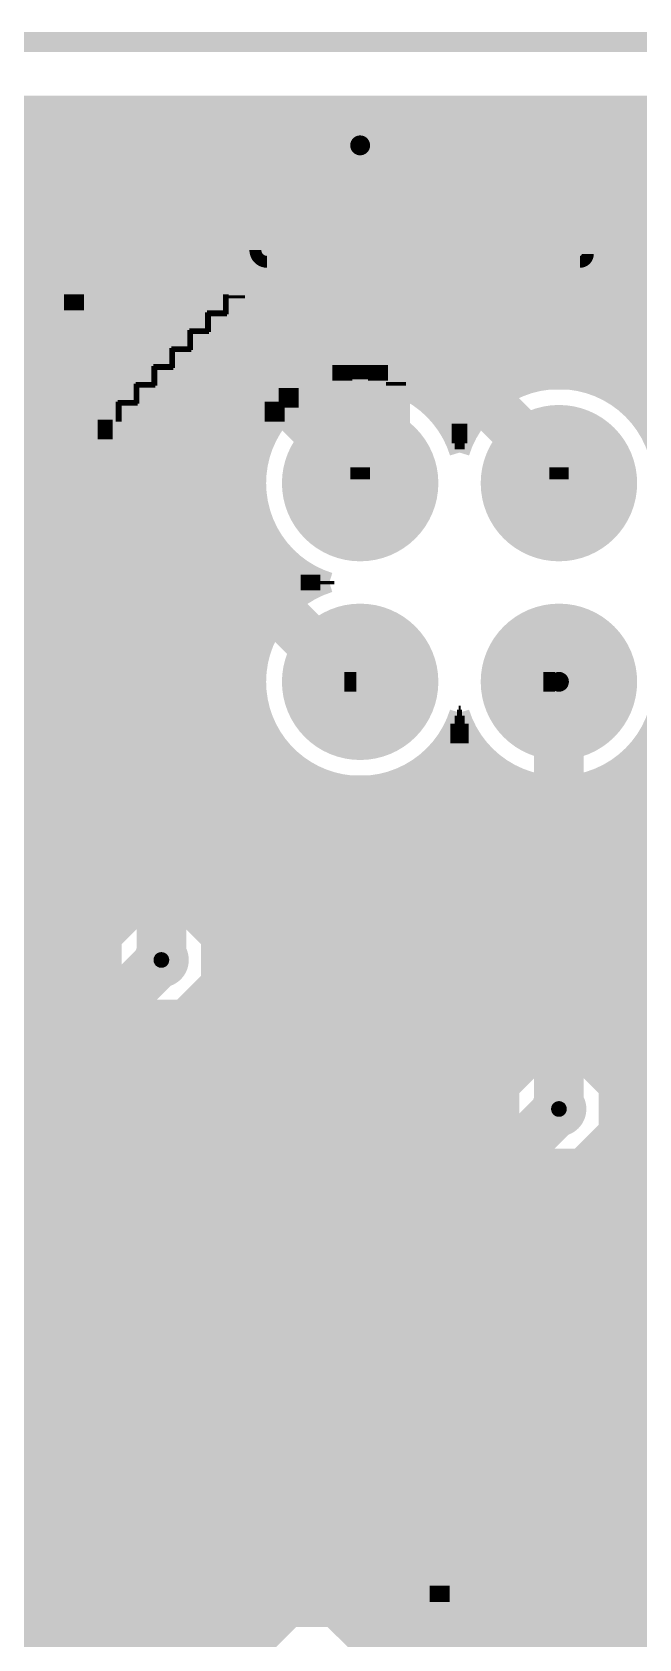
# Model space of a CAD drawing. Extents: x -5 to 208, y -5 to 206.
# Drawn here: x 96.77 to 104.53, y 185.88 to 206.43 of the extents above; entities that cross this region are included whole.
import ezdxf

# ---------------------------------------------------------------- set-up
doc = ezdxf.new("R2010")
doc.units = 0
doc.header["$MEASUREMENT"] = 0
doc.layers.get('0').update_dxf_attribs({"linetype": 'CONTINUOUS'})
for name, color, linetype in [('22-301-0_BOT', 7, 'CONTINUOUS'), ('22-301-0_DRD', 7, 'CONTINUOUS'), ('22-301-0_IN1', 1, 'CONTINUOUS'), ('22-301-0_IN2', 4, 'CONTINUOUS'), ('22-301-0_SMB', 3, 'CONTINUOUS'), ('22-301-0_SMT', 5, 'CONTINUOUS'), ('22-301-0_SST', 10, 'CONTINUOUS'), ('22-301-0_TOP', 14, 'CONTINUOUS'), ('THRUHOLE_TAP', 11, 'CONTINUOUS')]:
    doc.layers.add(name, color=color, linetype=linetype)

# ---------------------------------------------------------------- blocks, each defined once
blk = doc.blocks.new('ROUND_24')
at = {"const_width": 0.127}
blk.add_lwpolyline([(-0.0635, 0, 1), (0.0635, 0, 1)], format="xyb", close=True, dxfattribs=at)
blk = doc.blocks.new('ROUND_28')
at = {"const_width": 0.99949}
blk.add_lwpolyline([(-0.499744, 0, 1), (0.499744, 0, 1)], format="xyb", close=True, dxfattribs=at)
blk = doc.blocks.new('ROUND_66')
at = {"const_width": 0.35052}
blk.add_lwpolyline([(-0.17526, 0, 1), (0.17526, 0, 1)], format="xyb", close=True, dxfattribs=at)
blk = doc.blocks.new('ROUND_70')
at = {"const_width": 0.35052}
blk.add_lwpolyline([(-0.17526, 0, 1), (0.17526, 0, 1)], format="xyb", close=True, dxfattribs=at)
blk = doc.blocks.new('ROUND_69')
at = {"const_width": 0.35052}
blk.add_lwpolyline([(-0.17526, 0, 1), (0.17526, 0, 1)], format="xyb", close=True, dxfattribs=at)
blk = doc.blocks.new('ROUND_74')
at = {"const_width": 0.10033}
blk.add_lwpolyline([(-0.050164, 0, 1), (0.050164, 0, 1)], format="xyb", close=True, dxfattribs=at)
blk = doc.blocks.new('ROUND_80')
at = {"const_width": 0.54991}
blk.add_lwpolyline([(-0.274954, 0, 1), (0.274954, 0, 1)], format="xyb", close=True, dxfattribs=at)

msp = doc.modelspace()

# ---------------------------------------------------------------- linework, layer by layer
at = {"layer": '22-301-0_BOT'}
for points, const_width in [([(96.012, 200.66), (99.06, 203.708), (105.664, 203.708), (108.585, 200.787), (108.585, 200.66)], 0.635), ([(97.50806, 203.073), (67.818, 203.073)], 0.254), ([(97.50806, 203.073), (95.69958, 201.26452)], 0.254), ([(99.3267, 203.0603), (96.61652, 200.34758)], 0.254), ([(96.8502, 203.073), (96.8502, 202.4126)], 0.254), ([(97.0788, 203.073), (97.0788, 202.6412)], 0.254), ([(97.3074, 203.073), (97.3074, 202.8698)], 0.254), ([(99.40036, 203.0603), (97.97288, 201.63282)], 0.254), ([(99.3648, 203.0603), (99.3648, 203.0222)], 0.254), ([(97.38106, 202.946), (67.818, 202.946)], 0.254), ([(98.425, 194.564), (98.425, 201.168), (100.076, 202.819), (101.473, 202.819), (103.505, 200.787), (103.505, 200.66)], 0.635), ([(99.1362, 202.86726), (99.1362, 202.7936)], 0.254), ([(99.28606, 202.946), (99.2124, 202.946)], 0.254), ([(97.15246, 202.7174), (67.818, 202.7174)], 0.254), ([(98.9076, 202.63866), (98.9076, 202.565)], 0.254), ([(99.05746, 202.7174), (98.9838, 202.7174)], 0.254), ([(96.92386, 202.4888), (67.818, 202.4888)], 0.254), ([(98.679, 202.41006), (98.679, 202.3364)], 0.254), ([(98.82886, 202.4888), (98.7552, 202.4888)], 0.254), ([(96.69526, 202.2602), (67.818, 202.2602)], 0.254), ([(98.60026, 202.2602), (98.5266, 202.2602)], 0.254), ([(98.37166, 202.0316), (98.298, 202.0316)], 0.254), ([(98.4504, 202.18146), (98.4504, 202.1078)], 0.254), ([(100.3427, 202.1713), (99.0727, 200.89876)], 0.254), ([(101.34346, 202.0316), (100.203, 202.0316)], 0.254), ([(100.2792, 202.10526), (100.2792, 201.79792)], 0.254), ([(101.20376, 202.1713), (100.3427, 202.1713)], 0.254), ([(100.5078, 202.1713), (100.5078, 201.90714)], 0.254), ([(100.7364, 202.1713), (100.7364, 201.9681)], 0.254), ([(100.965, 202.1713), (100.965, 201.98842)], 0.254), ([(101.1936, 202.1713), (101.1936, 201.9681)], 0.254), ([(101.20376, 202.1713), (101.4984, 201.87666)], 0.254), ([(98.14306, 201.803), (98.0694, 201.803)], 0.254), ([(98.2218, 201.95286), (98.2218, 201.8792)], 0.254), ([(100.28682, 201.803), (99.9744, 201.803)], 0.254), ([(100.0506, 201.87666), (100.0506, 201.6252)], 0.254), ([(101.4222, 201.95286), (101.4222, 201.90714)], 0.254), ([(97.9932, 201.72426), (97.9932, 201.6506)], 0.254), ([(99.822, 201.64806), (99.822, 201.33818)], 0.254), ([(97.7646, 201.49566), (97.7646, 194.72402)], 0.254), ([(97.91954, 201.5744), (97.8408, 201.5744)], 0.254), ([(99.5934, 201.41946), (99.5934, 186.17692)], 0.254), ([(99.9998, 201.5744), (99.7458, 201.5744)], 0.254), ([(97.536, 201.26706), (97.536, 186.17692)], 0.254), ([(97.8027, 201.3458), (97.6122, 201.3458)], 0.254), ([(99.3648, 201.19086), (99.3648, 186.17692)], 0.254), ([(99.82708, 201.3458), (99.5172, 201.3458)], 0.254), ([(97.3074, 201.03846), (97.3074, 186.17692)], 0.254), ([(97.7773, 201.1172), (97.3836, 201.1172)], 0.254), ([(97.7773, 201.168), (97.7773, 194.76974)], 0.254), ([(99.71532, 201.1172), (99.2886, 201.1172)], 0.254), ([(97.0788, 200.80986), (97.0788, 186.17692)], 0.254), ([(97.7773, 200.8886), (97.155, 200.8886)], 0.254), ([(99.0727, 200.89876), (99.0727, 194.76974)], 0.254), ([(99.65436, 200.8886), (99.0727, 200.8886)], 0.254), ([(99.1362, 200.96226), (99.1362, 186.17692)], 0.254), ([(96.8502, 200.58126), (96.8502, 186.17692)], 0.254), ([(97.7773, 200.66), (96.9264, 200.66)], 0.254), ([(99.63658, 200.66), (99.0727, 200.66)], 0.254), ([(97.7773, 200.4314), (96.6978, 200.4314)], 0.254), ([(99.65436, 200.4314), (99.0727, 200.4314)], 0.254), ([(97.7773, 200.2028), (96.51492, 200.2028)], 0.254), ([(99.71532, 200.2028), (99.0727, 200.2028)], 0.254), ([(97.7773, 199.9742), (71.5137, 199.9742)], 0.254), ([(99.82708, 199.9742), (99.0727, 199.9742)], 0.254), ([(99.822, 199.98182), (99.822, 198.79818)], 0.254), ([(97.7773, 199.7456), (71.5137, 199.7456)], 0.254), ([(99.9998, 199.7456), (99.0727, 199.7456)], 0.254), ([(100.0506, 199.6948), (100.0506, 199.0852)], 0.254), ([(97.7773, 199.517), (71.5137, 199.517)], 0.254), ([(100.28682, 199.517), (99.0727, 199.517)], 0.254), ([(100.2792, 199.52208), (100.2792, 199.25792)], 0.254), ([(100.5078, 199.41032), (100.5078, 199.36714)], 0.254), ([(97.7773, 199.2884), (71.5137, 199.2884)], 0.254), ([(100.33, 199.2884), (99.0727, 199.2884)], 0.254), ([(97.7773, 199.0598), (71.5137, 199.0598)], 0.254), ([(100.0252, 199.0598), (99.0727, 199.0598)], 0.254), ([(97.7773, 198.8312), (71.5137, 198.8312)], 0.254), ([(99.84232, 198.8312), (99.0727, 198.8312)], 0.254), ([(97.7773, 198.6026), (71.5137, 198.6026)], 0.254), ([(99.72548, 198.6026), (99.0727, 198.6026)], 0.254), ([(97.7773, 198.374), (71.5137, 198.374)], 0.254), ([(99.65944, 198.374), (99.0727, 198.374)], 0.254), ([(103.505, 192.659), (103.505, 198.12)], 0.635), ([(97.7773, 198.1454), (71.5137, 198.1454)], 0.254), ([(99.63658, 198.1454), (99.0727, 198.1454)], 0.254), ([(97.7773, 197.9168), (71.5137, 197.9168)], 0.254), ([(99.65182, 197.9168), (99.0727, 197.9168)], 0.254), ([(97.7773, 197.6882), (71.5137, 197.6882)], 0.254), ([(99.7077, 197.6882), (99.0727, 197.6882)], 0.254), ([(102.2477, 197.6882), (102.2223, 197.6882)], 0.254), ([(102.3366, 197.485), (102.3366, 168.4782)], 0.254), ([(97.7773, 197.4596), (71.5137, 197.4596)], 0.254), ([(99.81184, 197.4596), (99.0727, 197.4596)], 0.254), ([(99.822, 197.44182), (99.822, 186.17692)], 0.254), ([(102.108, 197.44182), (102.108, 168.4782)], 0.254), ([(102.35184, 197.4596), (102.11816, 197.4596)], 0.254), ([(104.6226, 197.40118), (104.6226, 168.4782)], 0.254), ([(97.7773, 197.231), (71.5137, 197.231)], 0.254), ([(99.97694, 197.231), (99.0727, 197.231)], 0.254), ([(100.0506, 197.1548), (100.0506, 186.17692)], 0.254), ([(101.8794, 197.1548), (101.8794, 168.4782)], 0.254), ([(102.51694, 197.231), (101.95306, 197.231)], 0.254), ([(102.5652, 197.1802), (102.5652, 168.4782)], 0.254), ([(104.394, 197.13194), (104.394, 168.4782)], 0.254), ([(105.05694, 197.231), (104.49306, 197.231)], 0.254), ([(97.7773, 197.0024), (71.5137, 197.0024)], 0.254), ([(100.24618, 197.0024), (99.0727, 197.0024)], 0.254), ([(100.2792, 196.98208), (100.2792, 186.2074)], 0.254), ([(100.5078, 196.87032), (100.5078, 186.18962)], 0.254), ([(101.4222, 196.87032), (101.4222, 168.4782)], 0.254), ([(101.6508, 196.98208), (101.6508, 168.4782)], 0.254), ([(102.78618, 197.0024), (101.68382, 197.0024)], 0.254), ([(102.7938, 196.99732), (102.7938, 168.4782)], 0.254), ([(102.8573, 196.95922), (102.8573, 192.86474)], 0.254), ([(104.1527, 196.95922), (104.1527, 192.86474)], 0.254), ([(104.1654, 196.96684), (104.1654, 192.81902)], 0.254), ([(105.32618, 197.0024), (104.22382, 197.0024)], 0.254), ([(97.7773, 196.7738), (71.52132, 196.7738)], 0.254), ([(102.8573, 196.7738), (99.0727, 196.7738)], 0.254), ([(100.7364, 196.80936), (100.7364, 186.08802)], 0.254), ([(100.965, 196.79158), (100.965, 185.8137)], 0.254), ([(101.1936, 196.80936), (101.1936, 168.4782)], 0.254), ([(105.3973, 196.7738), (104.1527, 196.7738)], 0.254), ([(97.7773, 196.5452), (71.54418, 196.5452)], 0.254), ([(102.8573, 196.5452), (99.0727, 196.5452)], 0.254), ([(105.3973, 196.5452), (104.1527, 196.5452)], 0.254), ([(97.7773, 196.3166), (71.48576, 196.3166)], 0.254), ([(102.8573, 196.3166), (99.0727, 196.3166)], 0.254), ([(105.3973, 196.3166), (104.1527, 196.3166)], 0.254), ([(97.7773, 196.088), (71.31812, 196.088)], 0.254), ([(102.8573, 196.088), (99.0727, 196.088)], 0.254), ([(105.3973, 196.088), (104.1527, 196.088)], 0.254), ([(97.7773, 195.8594), (67.818, 195.8594)], 0.254), ([(102.8573, 195.8594), (99.0727, 195.8594)], 0.254), ([(105.3973, 195.8594), (104.1527, 195.8594)], 0.254), ([(97.7773, 195.6308), (67.818, 195.6308)], 0.254), ([(102.8573, 195.6308), (99.0727, 195.6308)], 0.254), ([(105.3973, 195.6308), (104.1527, 195.6308)], 0.254), ([(97.7773, 195.4022), (67.818, 195.4022)], 0.254), ([(102.8573, 195.4022), (99.0727, 195.4022)], 0.254), ([(105.3973, 195.4022), (104.1527, 195.4022)], 0.254), ([(97.7773, 195.1736), (67.818, 195.1736)], 0.254), ([(102.8573, 195.1736), (99.0727, 195.1736)], 0.254), ([(105.3973, 195.1736), (104.1527, 195.1736)], 0.254), ([(97.7773, 194.945), (69.5833, 194.945)], 0.254), ([(102.8573, 194.945), (99.0727, 194.945)], 0.254), ([(105.3973, 194.945), (104.1527, 194.945)], 0.254), ([(97.76206, 194.7164), (72.97928, 194.7164)], 0.254), ([(102.8573, 194.7164), (99.08794, 194.7164)], 0.254), ([(105.3973, 194.7164), (104.1527, 194.7164)], 0.254), ([(97.74936, 194.4878), (73.23836, 194.4878)], 0.254), ([(97.7646, 194.40144), (97.7646, 186.17692)], 0.254), ([(102.8573, 194.4878), (99.10064, 194.4878)], 0.254), ([(105.3973, 194.4878), (104.1527, 194.4878)], 0.254), ([(97.81794, 194.2592), (73.46696, 194.2592)], 0.254), ([(102.8573, 194.2592), (99.03206, 194.2592)], 0.254), ([(105.3973, 194.2592), (104.1527, 194.2592)], 0.254), ([(98.00336, 194.0306), (73.69556, 194.0306)], 0.254), ([(97.9932, 194.03822), (97.9932, 186.17692)], 0.254), ([(102.8573, 194.0306), (98.84664, 194.0306)], 0.254), ([(98.9076, 194.08394), (98.9076, 186.17692)], 0.254), ([(105.3973, 194.0306), (104.1527, 194.0306)], 0.254), ([(102.8573, 193.802), (73.92416, 193.802)], 0.254), ([(98.2218, 193.91376), (98.2218, 186.17692)], 0.254), ([(98.4504, 193.88328), (98.4504, 186.17692)], 0.254), ([(98.679, 193.93408), (98.679, 186.17692)], 0.254), ([(105.3973, 193.802), (104.1527, 193.802)], 0.254), ([(102.8573, 193.5734), (74.15276, 193.5734)], 0.254), ([(105.3973, 193.5734), (104.1527, 193.5734)], 0.254), ([(102.8573, 193.3448), (74.38136, 193.3448)], 0.254), ([(105.36682, 193.3448), (104.1527, 193.3448)], 0.254), ([(102.8573, 193.1162), (74.89698, 193.1162)], 0.254), ([(105.38714, 193.1162), (104.1527, 193.1162)], 0.254), ([(102.8573, 192.8876), (75.12812, 192.8876)], 0.254), ([(105.4989, 192.8876), (104.1527, 192.8876)], 0.254), ([(102.82428, 192.659), (75.21702, 192.659)], 0.254), ([(105.80116, 192.659), (104.18572, 192.659)], 0.254), ([(102.86492, 192.4304), (75.21956, 192.4304)], 0.254), ([(177.67046, 192.4304), (104.14508, 192.4304)], 0.254), ([(104.1654, 192.49644), (104.1654, 168.4782)], 0.254), ([(103.00208, 192.2018), (75.14336, 192.2018)], 0.254), ([(103.0224, 192.17894), (103.0224, 168.4782)], 0.254), ([(177.44186, 192.2018), (104.00792, 192.2018)], 0.254), ([(177.21326, 191.9732), (74.93508, 191.9732)], 0.254), ([(103.251, 192.02908), (103.251, 168.4782)], 0.254), ([(103.4796, 191.97828), (103.4796, 168.4782)], 0.254), ([(103.7082, 192.00876), (103.7082, 168.4782)], 0.254), ([(103.9368, 192.13322), (103.9368, 168.4782)], 0.254), ([(176.98466, 191.7446), (67.818, 191.7446)], 0.254), ([(176.75606, 191.516), (67.818, 191.516)], 0.254), ([(176.52746, 191.2874), (67.818, 191.2874)], 0.254), ([(133.59638, 191.0588), (67.818, 191.0588)], 0.254), ([(133.39064, 190.8302), (67.818, 190.8302)], 0.254), ([(133.3119, 190.6016), (67.818, 190.6016)], 0.254), ([(133.31698, 190.373), (67.818, 190.373)], 0.254), ([(133.40588, 190.1444), (67.818, 190.1444)], 0.254), ([(133.63702, 189.9158), (67.818, 189.9158)], 0.254), ([(162.32886, 189.6872), (67.818, 189.6872)], 0.254), ([(162.55746, 189.4586), (67.818, 189.4586)], 0.254), ([(162.78606, 189.23), (67.818, 189.23)], 0.254), ([(163.10356, 189.0014), (67.818, 189.0014)], 0.254), ([(201.27976, 188.7728), (67.818, 188.7728)], 0.254), ([(201.40422, 188.5442), (67.818, 188.5442)], 0.254), ([(201.76744, 188.3156), (67.818, 188.3156)], 0.254), ([(202.057, 188.087), (67.818, 188.087)], 0.254), ([(202.057, 187.8584), (67.818, 187.8584)], 0.254), ([(202.057, 187.6298), (67.818, 187.6298)], 0.254), ([(202.057, 187.4012), (67.818, 187.4012)], 0.254), ([(202.057, 187.1726), (67.818, 187.1726)], 0.254), ([(202.057, 186.944), (67.818, 186.944)], 0.254), ([(151.79294, 186.7154), (67.818, 186.7154)], 0.254), ([(151.4475, 186.4868), (67.818, 186.4868)], 0.254), ([(151.24176, 186.2582), (67.818, 186.2582)], 0.254), ([(100.1395, 186.17692), (78.21422, 186.17692)], 0.254), ([(151.10714, 186.0296), (100.80752, 186.0296)], 0.254), ([(151.02078, 185.801), (100.97008, 185.801)], 0.254)]:
    msp.add_lwpolyline(points, dxfattribs=dict(at, const_width=const_width))
at = {"layer": '22-301-0_BOT', "const_width": 0.254}
for points in [[(100.965, 201.98842, 0.4142136), (99.63658, 200.66)], [(101.4984, 201.87666, 0.1036631), (100.965, 201.98845)], [(97.9678, 201.6252, 0.1989124), (97.77842, 201.168)], [(99.63658, 200.66, 0.3286702), (100.5713, 199.39)], [(100.5713, 199.39, 0.3286705), (99.63658, 198.12)], [(99.63658, 198.12, 0.4142136), (100.965, 196.79158)], [(100.965, 196.79158, 0.3286702), (102.235, 197.7263)], [(102.235, 197.7263, 0.1926401), (102.85712, 196.9589)], [(104.1527, 196.95922, 0.1926402), (104.77465, 197.72641)], [(97.7773, 194.76974, 0.0770437), (97.74541, 194.564)], [(99.10572, 194.564, 0.0770437), (99.07378, 194.77008)], [(97.74428, 194.564, 0.4142136), (98.425, 193.88328)], [(98.425, 193.88328, 0.4142136), (99.10572, 194.564)], [(102.8573, 192.86474, 0.0770437), (102.82541, 192.659)], [(104.18572, 192.659, 0.0770437), (104.15378, 192.86508)], [(102.82428, 192.659, 0.4142136), (103.505, 191.97828)], [(103.505, 191.97828, 0.4142136), (104.18572, 192.659)], [(100.34778, 186.20994, 0.077939), (100.13939, 186.17726)], [(101.02596, 185.52922, 0.4142136), (100.34778, 186.2074)]]:
    msp.add_lwpolyline(points, format="xyb", dxfattribs=at)
at = {"layer": '22-301-0_DRD', "const_width": 0.254}
for points in [[(205.00086, 206.2988), (-2.99974, 206.2988)], [(96.647, 200.914), (96.266, 201.295)], [(100.33, 201.295), (100.33, 200.025)], [(101.6, 201.295), (100.33, 201.295)], [(101.6, 201.295), (100.33, 200.025)], [(101.6, 200.025), (100.33, 201.295)], [(101.6, 200.025), (101.6, 201.295)], [(102.87, 201.295), (102.87, 200.025)], [(104.14, 201.295), (102.87, 201.295)], [(104.14, 201.295), (102.87, 200.025)], [(104.14, 200.025), (102.87, 201.295)], [(104.14, 200.025), (104.14, 201.295)], [(96.647, 200.406), (96.647, 200.914)], [(96.266, 200.025), (96.647, 200.406)], [(100.33, 200.025), (101.6, 200.025)], [(102.87, 200.025), (104.14, 200.025)], [(100.33, 198.755), (100.33, 197.485)], [(101.6, 198.755), (100.33, 198.755)], [(101.6, 198.755), (100.33, 197.485)], [(101.6, 197.485), (100.33, 198.755)], [(101.6, 197.485), (101.6, 198.755)], [(102.87, 198.755), (102.87, 197.485)], [(104.14, 198.755), (102.87, 198.755)], [(104.14, 198.755), (102.87, 197.485)], [(104.14, 197.485), (102.87, 198.755)], [(104.14, 197.485), (104.14, 198.755)], [(100.33, 197.485), (101.6, 197.485)], [(102.87, 197.485), (104.14, 197.485)], [(98.171, 195.199), (97.79, 194.818)], [(98.679, 195.199), (98.171, 195.199)], [(99.06, 194.818), (98.679, 195.199)], [(97.79, 194.818), (97.79, 194.31)], [(99.06, 194.31), (99.06, 194.818)], [(97.79, 194.31), (98.171, 193.929)], [(98.679, 193.929), (99.06, 194.31)], [(98.171, 193.929), (98.679, 193.929)], [(103.251, 193.294), (102.87, 192.913)], [(103.759, 193.294), (103.251, 193.294)], [(104.14, 192.913), (103.759, 193.294)], [(102.87, 192.913), (102.87, 192.405)], [(104.14, 192.405), (104.14, 192.913)], [(102.87, 192.405), (103.251, 192.024)], [(103.759, 192.024), (104.14, 192.405)], [(103.251, 192.024), (103.759, 192.024)], [(100.09378, 186.16422), (99.71278, 185.78322)], [(100.60178, 186.16422), (100.09378, 186.16422)], [(100.98278, 185.78322), (100.60178, 186.16422)], [(99.71278, 185.78322), (99.71278, 185.27522)], [(100.98278, 185.27522), (100.98278, 185.78322)]]:
    msp.add_lwpolyline(points, dxfattribs=at)
at = {"layer": '22-301-0_IN1'}
for points, const_width in [([(162.3695, 202.92822), (162.3695, 204.9272), (162.3695, 204.978), (147.066, 204.978), (132.588, 204.978), (132.461, 204.978), (100.965, 204.978), (3.67792, 204.978), (0, 201.30008)], 1.27), ([(100.965, 200.66), (100.965, 204.978), (132.461, 204.978), (132.5245, 204.91196), (132.5245, 202.92822)], 1.27), ([(100.965, 204.978), (100.965, 200.66)], 1.27), ([(99.9998, 203.327), (67.691, 203.327)], 0.254), ([(96.6724, 203.327), (96.6724, 200.82002)], 0.254), ([(96.901, 203.327), (96.901, 178.88712)], 0.254), ([(97.1296, 203.327), (97.1296, 177.08118)], 0.254), ([(97.3582, 203.327), (97.3582, 177.0507)], 0.254), ([(97.5868, 203.327), (97.5868, 176.92878)], 0.254), ([(97.8154, 203.327), (97.8154, 194.86372)], 0.254), ([(98.044, 203.327), (98.044, 195.12788)], 0.254), ([(98.2726, 203.327), (98.2726, 195.22694)], 0.254), ([(98.5012, 203.327), (98.5012, 195.23964)], 0.254), ([(98.7298, 203.327), (98.7298, 195.17106)], 0.254), ([(98.9584, 203.327), (98.9584, 194.98564)], 0.254), ([(99.187, 203.327), (99.187, 167.259)], 0.254), ([(99.4156, 203.327), (99.4156, 167.259)], 0.254), ([(99.6442, 203.327), (99.6442, 200.80986)], 0.254), ([(99.8728, 203.327), (99.8728, 201.41692)], 0.254), ([(99.9998, 203.327), (99.9998, 201.5744)], 0.254), ([(99.9998, 203.327), (99.9998, 201.5744)], 0.254), ([(101.9302, 203.327), (101.9302, 201.5744)], 0.254), ([(101.9302, 203.327), (101.9302, 201.5744)], 0.254), ([(101.9302, 203.327), (101.9302, 201.5744)], 0.254), ([(131.4958, 203.327), (101.9302, 203.327)], 0.254), ([(102.1588, 203.327), (102.1588, 201.2442)], 0.254), ([(102.3874, 203.327), (102.3874, 201.37882)], 0.254), ([(102.616, 203.327), (102.616, 201.64806)], 0.254), ([(102.8446, 203.327), (102.8446, 201.81316)], 0.254), ([(103.0732, 203.327), (103.0732, 201.9173)], 0.254), ([(103.3018, 203.327), (103.3018, 201.97318)], 0.254), ([(103.5304, 203.327), (103.5304, 201.98842)], 0.254), ([(103.759, 203.327), (103.759, 201.96556)], 0.254), ([(103.9876, 203.327), (103.9876, 201.89698)], 0.254), ([(104.2162, 203.327), (104.2162, 201.78268)], 0.254), ([(104.4448, 203.327), (104.4448, 201.5998)], 0.254), ([(99.9998, 203.1238), (67.691, 203.1238)], 0.254), ([(131.43738, 203.1238), (101.9302, 203.1238)], 0.254), ([(99.9998, 202.8952), (67.691, 202.8952)], 0.254), ([(131.42214, 202.8952), (101.9302, 202.8952)], 0.254), ([(99.9998, 202.6666), (67.691, 202.6666)], 0.254), ([(131.45262, 202.6666), (101.9302, 202.6666)], 0.254), ([(99.9998, 202.438), (67.691, 202.438)], 0.254), ([(131.53644, 202.438), (101.9302, 202.438)], 0.254), ([(99.9998, 202.2094), (67.691, 202.2094)], 0.254), ([(131.5593, 202.2094), (101.9302, 202.2094)], 0.254), ([(99.9998, 201.9808), (67.691, 201.9808)], 0.254), ([(103.35514, 201.9808), (101.9302, 201.9808)], 0.254), ([(105.89514, 201.9808), (103.65486, 201.9808)], 0.254), ([(99.9998, 201.7522), (71.49592, 201.7522)], 0.254), ([(102.74808, 201.7522), (101.9302, 201.7522)], 0.254), ([(105.28808, 201.7522), (104.26192, 201.7522)], 0.254), ([(99.95408, 201.5236), (71.63308, 201.5236)], 0.254), ([(102.49408, 201.5236), (101.97592, 201.5236)], 0.254), ([(105.03408, 201.5236), (104.51592, 201.5236)], 0.254), ([(99.7966, 201.295), (96.2533, 201.295)], 0.254), ([(102.3366, 201.295), (102.1334, 201.295)], 0.254), ([(99.70008, 201.0664), (96.55556, 201.0664)], 0.254), ([(99.64674, 200.8378), (96.66732, 200.8378)], 0.254), ([(99.63658, 200.6092), (96.69018, 200.6092)], 0.254), ([(99.66452, 200.3806), (96.63176, 200.3806)], 0.254), ([(96.6724, 200.49744), (96.6724, 179.05476)], 0.254), ([(99.6442, 200.51014), (99.6442, 198.26986)], 0.254), ([(99.73564, 200.152), (96.46412, 200.152)], 0.254), ([(99.85756, 199.9234), (67.691, 199.9234)], 0.254), ([(99.8728, 199.90308), (99.8728, 198.87692)], 0.254), ([(100.0506, 199.6948), (67.691, 199.6948)], 0.254), ([(100.1014, 199.64908), (100.1014, 199.13092)], 0.254), ([(100.3808, 199.4662), (67.691, 199.4662)], 0.254), ([(100.33, 199.4916), (100.33, 199.2884)], 0.254), ([(100.24618, 199.2376), (67.691, 199.2376)], 0.254), ([(99.97694, 199.009), (67.691, 199.009)], 0.254), ([(99.81184, 198.7804), (67.691, 198.7804)], 0.254), ([(99.7077, 198.5518), (67.691, 198.5518)], 0.254), ([(99.65182, 198.3232), (67.691, 198.3232)], 0.254), ([(99.63658, 198.0946), (67.691, 198.0946)], 0.254), ([(99.6442, 197.97014), (99.6442, 167.259)], 0.254), ([(99.65944, 197.866), (67.691, 197.866)], 0.254), ([(99.72548, 197.6374), (67.691, 197.6374)], 0.254), ([(102.1588, 197.5358), (102.1588, 167.259)], 0.254), ([(102.26548, 197.6374), (102.20198, 197.6374)], 0.254), ([(99.84232, 197.4088), (67.691, 197.4088)], 0.254), ([(99.8728, 197.36308), (99.8728, 186.0169)], 0.254), ([(102.38232, 197.4088), (102.08768, 197.4088)], 0.254), ([(102.3874, 197.40118), (102.3874, 167.259)], 0.254), ([(104.92232, 197.4088), (104.62768, 197.4088)], 0.254), ([(100.0252, 197.1802), (71.21398, 197.1802)], 0.254), ([(100.1014, 197.10908), (100.1014, 186.16422)], 0.254), ([(102.5652, 197.1802), (101.9048, 197.1802)], 0.254), ([(101.9302, 197.2056), (101.9302, 167.259)], 0.254), ([(102.616, 197.13194), (102.616, 167.259)], 0.254), ([(105.1052, 197.1802), (104.4448, 197.1802)], 0.254), ([(104.4448, 197.1802), (104.4448, 167.259)], 0.254), ([(100.33, 196.9516), (71.44512, 196.9516)], 0.254), ([(100.33, 196.9516), (100.33, 186.20994)], 0.254), ([(101.473, 196.89064), (101.473, 167.259)], 0.254), ([(102.87, 196.9516), (101.59746, 196.9516)], 0.254), ([(101.7016, 197.01256), (101.7016, 167.259)], 0.254), ([(102.8446, 196.96684), (102.8446, 192.81902)], 0.254), ([(103.0732, 196.8627), (103.0732, 193.18478)], 0.254), ([(103.9876, 196.88048), (103.9876, 193.13652)], 0.254), ([(105.41, 196.9516), (104.13746, 196.9516)], 0.254), ([(104.2162, 196.99732), (104.2162, 167.259)], 0.254), ([(199.644, 196.723), (71.53402, 196.723)], 0.254), ([(100.5586, 196.85508), (100.5586, 186.17692)], 0.254), ([(100.7872, 196.80174), (100.7872, 186.04738)], 0.254), ([(101.0158, 196.79158), (101.0158, 185.65114)], 0.254), ([(101.2444, 196.81952), (101.2444, 167.259)], 0.254), ([(103.3018, 196.80682), (103.3018, 193.3067)], 0.254), ([(103.5304, 196.79158), (103.5304, 193.33718)], 0.254), ([(103.759, 196.81444), (103.759, 193.28892)], 0.254), ([(199.644, 196.4944), (71.53656, 196.4944)], 0.254), ([(199.644, 196.2658), (71.46036, 196.2658)], 0.254), ([(199.644, 196.0372), (71.25208, 196.0372)], 0.254), ([(199.644, 195.8086), (67.691, 195.8086)], 0.254), ([(199.644, 195.58), (67.691, 195.58)], 0.254), ([(199.644, 195.3514), (67.691, 195.3514)], 0.254), ([(98.03638, 195.1228), (67.691, 195.1228)], 0.254), ([(199.644, 195.1228), (98.81108, 195.1228)], 0.254), ([(97.83064, 194.8942), (69.68998, 194.8942)], 0.254), ([(199.644, 194.8942), (99.01936, 194.8942)], 0.254), ([(97.7519, 194.6656), (69.92112, 194.6656)], 0.254), ([(199.644, 194.6656), (99.09556, 194.6656)], 0.254), ([(97.75698, 194.437), (70.01002, 194.437)], 0.254), ([(199.644, 194.437), (99.09302, 194.437)], 0.254), ([(97.84588, 194.2084), (70.01256, 194.2084)], 0.254), ([(97.8154, 194.26174), (97.8154, 176.56302)], 0.254), ([(199.644, 194.2084), (99.00412, 194.2084)], 0.254), ([(98.044, 194.00012), (98.044, 170.55592)], 0.254), ([(98.9584, 194.14236), (98.9584, 170.08602)], 0.254), ([(98.07702, 193.9798), (69.93636, 193.9798)], 0.254), ([(98.2726, 193.90106), (98.2726, 170.60418)], 0.254), ([(98.5012, 193.88836), (98.5012, 170.5737)], 0.254), ([(98.7298, 193.95694), (98.7298, 170.45178)], 0.254), ([(199.644, 193.9798), (98.77298, 193.9798)], 0.254), ([(105.54208, 193.7512), (69.72808, 193.7512)], 0.254), ([(105.40492, 193.5226), (67.691, 193.5226)], 0.254), ([(103.26116, 193.294), (67.691, 193.294)], 0.254), ([(105.36428, 193.294), (103.7463, 193.294)], 0.254), ([(102.9589, 193.0654), (74.97064, 193.0654)], 0.254), ([(105.40492, 193.0654), (104.04856, 193.0654)], 0.254), ([(102.84714, 192.8368), (75.15606, 192.8368)], 0.254), ([(105.54208, 192.8368), (104.16032, 192.8368)], 0.254), ([(102.82682, 192.6082), (75.22464, 192.6082)], 0.254), ([(199.644, 192.6082), (104.18318, 192.6082)], 0.254), ([(102.88524, 192.3796), (75.21194, 192.3796)], 0.254), ([(102.8446, 192.49644), (102.8446, 167.259)], 0.254), ([(199.644, 192.3796), (104.12476, 192.3796)], 0.254), ([(103.05288, 192.151), (75.11288, 192.151)], 0.254), ([(199.644, 192.151), (103.95712, 192.151)], 0.254), ([(103.9876, 192.17894), (103.9876, 167.259)], 0.254), ([(103.0732, 192.13322), (103.0732, 167.259)], 0.254), ([(103.3018, 192.00876), (103.3018, 167.259)], 0.254), ([(103.5304, 191.97828), (103.5304, 167.259)], 0.254), ([(103.759, 192.02908), (103.759, 167.259)], 0.254), ([(199.644, 191.9224), (74.84872, 191.9224)], 0.254), ([(199.644, 191.6938), (67.691, 191.6938)], 0.254), ([(199.644, 191.4652), (67.691, 191.4652)], 0.254), ([(199.644, 191.2366), (67.691, 191.2366)], 0.254), ([(133.53288, 191.008), (67.691, 191.008)], 0.254), ([(133.36524, 190.7794), (67.691, 190.7794)], 0.254), ([(133.30682, 190.5508), (67.691, 190.5508)], 0.254), ([(133.32714, 190.3222), (67.691, 190.3222)], 0.254), ([(133.4389, 190.0936), (67.691, 190.0936)], 0.254), ([(133.74116, 189.865), (67.691, 189.865)], 0.254), ([(199.644, 189.6364), (67.691, 189.6364)], 0.254), ([(199.644, 189.4078), (67.691, 189.4078)], 0.254), ([(199.644, 189.1792), (67.691, 189.1792)], 0.254), ([(199.644, 188.9506), (67.691, 188.9506)], 0.254), ([(199.644, 188.722), (67.691, 188.722)], 0.254), ([(199.644, 188.4934), (67.691, 188.4934)], 0.254), ([(199.644, 188.2648), (67.691, 188.2648)], 0.254), ([(199.644, 188.0362), (67.691, 188.0362)], 0.254), ([(199.644, 187.8076), (67.691, 187.8076)], 0.254), ([(199.644, 187.579), (67.691, 187.579)], 0.254), ([(199.644, 187.3504), (67.691, 187.3504)], 0.254), ([(199.644, 187.1218), (67.691, 187.1218)], 0.254), ([(199.644, 186.8932), (67.691, 186.8932)], 0.254), ([(151.69642, 186.6646), (67.691, 186.6646)], 0.254), ([(151.39416, 186.436), (67.691, 186.436)], 0.254), ([(100.28682, 186.2074), (67.691, 186.2074)], 0.254), ([(151.2062, 186.2074), (100.4062, 186.2074)], 0.254), ([(99.8347, 185.9788), (67.691, 185.9788)], 0.254), ([(151.08428, 185.9788), (100.85832, 185.9788)], 0.254)]:
    msp.add_lwpolyline(points, dxfattribs=dict(at, const_width=const_width))
at = {"layer": '22-301-0_IN1', "const_width": 0.254}
for points in [[(103.505, 201.98842, 0.3291757), (102.235, 201.05116)], [(104.775, 201.05116, 0.3291757), (103.505, 201.98842)], [(99.9998, 201.5744, 0.1918993), (99.63544, 200.66)], [(102.235, 201.05116, 0.1154077), (101.9297, 201.57393)], [(96.69272, 200.66, 0.4142136), (96.012, 201.34072)], [(96.012, 199.97928, 0.4142136), (96.69272, 200.66)], [(99.63658, 200.66, 0.3286702), (100.5713, 199.39)], [(100.5713, 199.39, 0.3286705), (99.63658, 198.12)], [(99.63658, 198.12, 0.4142136), (100.965, 196.79158)], [(100.965, 196.79158, 0.3286702), (102.235, 197.7263)], [(102.235, 197.7263, 0.3286705), (103.505, 196.79158)], [(103.505, 196.79158, 0.3286702), (104.775, 197.7263)], [(98.425, 195.24472, 0.4142136), (97.74428, 194.564)], [(99.10572, 194.564, 0.4142136), (98.425, 195.24472)], [(97.74428, 194.564, 0.4142136), (98.425, 193.88328)], [(98.425, 193.88328, 0.4142136), (99.10572, 194.564)], [(103.505, 193.33972, 0.4142136), (102.82428, 192.659)], [(104.18572, 192.659, 0.4142136), (103.505, 193.33972)], [(102.82428, 192.659, 0.4142136), (103.505, 191.97828)], [(103.505, 191.97828, 0.4142136), (104.18572, 192.659)], [(100.34778, 186.20994, 0.4142136), (99.66706, 185.52922)], [(101.02596, 185.52922, 0.4142136), (100.34778, 186.2074)]]:
    msp.add_lwpolyline(points, format="xyb", dxfattribs=at)
at = {"layer": '22-301-0_IN2', "const_width": 0.254}
for points in [[(146.43608, 205.232), (67.691, 205.232)], [(146.39798, 205.105), (67.691, 205.105)], [(96.6724, 205.232), (96.6724, 200.82002)], [(96.901, 205.232), (96.901, 179.7812)], [(97.1296, 205.232), (97.1296, 179.7812)], [(97.3582, 205.232), (97.3582, 179.7812)], [(97.5868, 205.232), (97.5868, 179.7812)], [(97.8154, 205.232), (97.8154, 194.86372)], [(98.044, 205.232), (98.044, 195.12788)], [(98.2726, 205.232), (98.2726, 195.22694)], [(98.5012, 205.232), (98.5012, 195.23964)], [(98.7298, 205.232), (98.7298, 195.17106)], [(98.9584, 205.232), (98.9584, 194.98564)], [(99.187, 205.232), (99.187, 179.7812)], [(99.4156, 205.232), (99.4156, 179.7812)], [(99.6442, 205.232), (99.6442, 200.80986)], [(99.8728, 205.232), (99.8728, 201.41692)], [(100.1014, 205.232), (100.1014, 201.67092)], [(100.33, 205.232), (100.33, 201.8284)], [(100.5586, 205.232), (100.5586, 201.92492)], [(100.7872, 205.232), (100.7872, 201.97572)], [(101.0158, 205.232), (101.0158, 201.98842)], [(101.2444, 205.232), (101.2444, 201.95794)], [(101.473, 205.232), (101.473, 201.88682)], [(101.7016, 205.232), (101.7016, 201.7649)], [(101.9302, 205.232), (101.9302, 201.5744)], [(102.1588, 205.232), (102.1588, 201.2442)], [(102.3874, 205.232), (102.3874, 201.37882)], [(102.616, 205.232), (102.616, 201.64806)], [(102.8446, 205.232), (102.8446, 201.81316)], [(103.0732, 205.232), (103.0732, 201.9173)], [(103.3018, 205.232), (103.3018, 201.97318)], [(103.5304, 205.232), (103.5304, 201.98842)], [(103.759, 205.232), (103.759, 201.96556)], [(103.9876, 205.232), (103.9876, 201.89698)], [(104.2162, 205.232), (104.2162, 201.78268)], [(104.4448, 205.232), (104.4448, 201.5998)], [(146.3929, 204.8764), (67.691, 204.8764)], [(146.47164, 204.6478), (67.691, 204.6478)], [(146.67738, 204.4192), (67.691, 204.4192)], [(199.644, 204.1906), (67.691, 204.1906)], [(132.13588, 203.962), (67.691, 203.962)], [(131.76758, 203.7334), (67.691, 203.7334)], [(131.58216, 203.5048), (67.691, 203.5048)], [(131.47802, 203.2762), (67.691, 203.2762)], [(131.42722, 203.0476), (67.691, 203.0476)], [(131.42722, 202.819), (67.691, 202.819)], [(131.47294, 202.5904), (67.691, 202.5904)], [(131.57708, 202.3618), (67.691, 202.3618)], [(131.75996, 202.1332), (67.691, 202.1332)], [(100.49764, 201.9046), (71.29272, 201.9046)], [(103.03764, 201.9046), (101.43236, 201.9046)], [(105.57764, 201.9046), (103.97236, 201.9046)], [(100.10648, 201.676), (71.55688, 201.676)], [(102.64648, 201.676), (101.82098, 201.676)], [(105.18648, 201.676), (104.36098, 201.676)], [(99.89312, 201.4474), (71.65594, 201.4474)], [(102.43312, 201.4474), (102.03434, 201.4474)], [(104.97312, 201.4474), (104.57434, 201.4474)], [(99.7585, 201.2188), (96.39808, 201.2188)], [(102.2985, 201.2188), (102.1715, 201.2188)], [(99.67722, 200.9902), (96.60636, 200.9902)], [(99.63912, 200.7616), (96.68256, 200.7616)], [(96.6724, 200.49744), (96.6724, 179.7812)], [(99.64166, 200.533), (96.68002, 200.533)], [(99.6442, 200.51014), (99.6442, 198.26986)], [(99.68484, 200.3044), (96.59112, 200.3044)], [(99.7712, 200.0758), (96.35998, 200.0758)], [(99.91344, 199.8472), (67.691, 199.8472)], [(99.8728, 199.90308), (99.8728, 198.87692)], [(100.1395, 199.6186), (67.691, 199.6186)], [(100.1014, 199.64908), (100.1014, 199.13092)], [(100.5713, 199.39), (67.691, 199.39)], [(100.33, 199.4916), (100.33, 199.2884)], [(100.1395, 199.1614), (67.691, 199.1614)], [(99.91344, 198.9328), (67.691, 198.9328)], [(99.7712, 198.7042), (67.691, 198.7042)], [(99.68484, 198.4756), (67.691, 198.4756)], [(99.64166, 198.247), (67.691, 198.247)], [(99.63912, 198.0184), (67.691, 198.0184)], [(99.6442, 197.97014), (99.6442, 179.7812)], [(99.67722, 197.7898), (67.691, 197.7898)], [(99.7585, 197.5612), (67.691, 197.5612)], [(102.1588, 197.5358), (102.1588, 179.7812)], [(102.2985, 197.5612), (102.1715, 197.5612)], [(99.89312, 197.3326), (67.691, 197.3326)], [(99.8728, 197.36308), (99.8728, 186.0169)], [(102.43312, 197.3326), (102.03434, 197.3326)], [(102.3874, 197.40118), (102.3874, 179.7812)], [(104.97312, 197.3326), (104.57434, 197.3326)], [(100.10648, 197.104), (71.31812, 197.104)], [(100.1014, 197.10908), (100.1014, 186.16422)], [(102.64648, 197.104), (101.82098, 197.104)], [(101.9302, 197.2056), (101.9302, 179.7812)], [(102.616, 197.13194), (102.616, 179.7812)], [(105.18648, 197.104), (104.36098, 197.104)], [(104.4448, 197.1802), (104.4448, 179.7812)], [(100.49764, 196.8754), (71.48576, 196.8754)], [(100.33, 196.9516), (100.33, 186.20994)], [(103.03764, 196.8754), (101.43236, 196.8754)], [(101.473, 196.89064), (101.473, 179.7812)], [(101.7016, 197.01256), (101.7016, 179.7812)], [(102.8446, 196.96684), (102.8446, 192.81902)], [(103.0732, 196.8627), (103.0732, 193.18478)], [(105.57764, 196.8754), (103.97236, 196.8754)], [(103.9876, 196.88048), (103.9876, 193.13652)], [(104.2162, 196.99732), (104.2162, 179.7812)], [(100.5586, 196.85508), (100.5586, 186.17692)], [(100.7872, 196.80174), (100.7872, 186.04738)], [(101.0158, 196.79158), (101.0158, 185.65114)], [(101.2444, 196.81952), (101.2444, 179.7812)], [(103.3018, 196.80682), (103.3018, 193.3067)], [(103.5304, 196.79158), (103.5304, 193.33718)], [(103.759, 196.81444), (103.759, 193.28892)], [(199.644, 196.6468), (71.54418, 196.6468)], [(199.644, 196.4182), (71.52132, 196.4182)], [(199.644, 196.1896), (71.40956, 196.1896)], [(199.644, 195.961), (71.1073, 195.961)], [(199.644, 195.7324), (67.691, 195.7324)], [(199.644, 195.5038), (67.691, 195.5038)], [(199.644, 195.2752), (67.691, 195.2752)], [(97.94494, 195.0466), (67.691, 195.0466)], [(199.644, 195.0466), (98.90252, 195.0466)], [(97.79508, 194.818), (69.79412, 194.818)], [(199.644, 194.818), (99.05492, 194.818)], [(97.74428, 194.5894), (69.96176, 194.5894)], [(199.644, 194.5894), (99.10318, 194.5894)], [(97.77476, 194.3608), (70.02018, 194.3608)], [(97.8154, 194.26174), (97.8154, 179.7812)], [(199.644, 194.3608), (99.0727, 194.3608)], [(97.89922, 194.1322), (69.99732, 194.1322)], [(98.044, 194.00012), (98.044, 179.7812)], [(199.644, 194.1322), (98.95078, 194.1322)], [(98.9584, 194.14236), (98.9584, 179.7812)], [(98.26244, 193.9036), (69.88556, 193.9036)], [(98.2726, 193.90106), (98.2726, 179.7812)], [(98.5012, 193.88836), (98.5012, 179.7812)], [(105.74274, 193.9036), (98.58502, 193.9036)], [(98.7298, 193.95694), (98.7298, 179.7812)], [(105.48112, 193.675), (69.5833, 193.675)], [(105.38206, 193.4464), (67.691, 193.4464)], [(103.11638, 193.2178), (67.691, 193.2178)], [(105.36936, 193.2178), (103.89108, 193.2178)], [(102.91064, 192.9892), (75.05192, 192.9892)], [(105.43794, 192.9892), (104.09936, 192.9892)], [(102.8319, 192.7606), (75.18908, 192.7606)], [(105.62336, 192.7606), (104.17556, 192.7606)], [(102.83698, 192.532), (75.22972, 192.532)], [(102.8446, 192.49644), (102.8446, 179.7812)], [(199.644, 192.532), (104.17302, 192.532)], [(102.92588, 192.3034), (75.18908, 192.3034)], [(103.9876, 192.17894), (103.9876, 179.7812)], [(199.644, 192.3034), (104.08412, 192.3034)], [(103.15702, 192.0748), (75.05192, 192.0748)], [(103.0732, 192.13322), (103.0732, 179.7812)], [(103.3018, 192.00876), (103.3018, 179.7812)], [(103.5304, 191.97828), (103.5304, 179.7812)], [(103.759, 192.02908), (103.759, 179.7812)], [(199.644, 192.0748), (103.85298, 192.0748)], [(199.644, 191.8462), (67.691, 191.8462)], [(199.644, 191.6176), (67.691, 191.6176)], [(199.644, 191.389), (67.691, 191.389)], [(133.82244, 191.1604), (67.691, 191.1604)], [(133.45922, 190.9318), (67.691, 190.9318)], [(133.33476, 190.7032), (67.691, 190.7032)], [(133.30428, 190.4746), (67.691, 190.4746)], [(133.35508, 190.246), (67.691, 190.246)], [(133.50494, 190.0174), (67.691, 190.0174)], [(199.644, 189.7888), (67.691, 189.7888)], [(199.644, 189.5602), (67.691, 189.5602)], [(199.644, 189.3316), (67.691, 189.3316)], [(199.644, 189.103), (67.691, 189.103)], [(199.644, 188.8744), (67.691, 188.8744)], [(199.644, 188.6458), (67.691, 188.6458)], [(199.644, 188.4172), (67.691, 188.4172)], [(199.644, 188.1886), (67.691, 188.1886)], [(199.644, 187.96), (67.691, 187.96)], [(199.644, 187.7314), (67.691, 187.7314)], [(199.644, 187.5028), (67.691, 187.5028)], [(199.644, 187.2742), (67.691, 187.2742)], [(199.644, 187.0456), (67.691, 187.0456)], [(152.0952, 186.817), (67.691, 186.817)], [(151.5745, 186.5884), (67.691, 186.5884)], [(151.3205, 186.3598), (67.691, 186.3598)], [(100.02774, 186.1312), (67.691, 186.1312)], [(151.15794, 186.1312), (100.66528, 186.1312)], [(99.77882, 185.9026), (67.691, 185.9026)], [(151.0538, 185.9026), (100.9142, 185.9026)]]:
    msp.add_lwpolyline(points, dxfattribs=at)
for points in [[(100.965, 201.98842, 0.4142136), (99.63658, 200.66)], [(102.235, 201.05116, 0.3291757), (100.965, 201.98842)], [(103.505, 201.98842, 0.3291757), (102.235, 201.05116)], [(104.775, 201.05116, 0.3291757), (103.505, 201.98842)], [(96.69272, 200.66, 0.4142136), (96.012, 201.34072)], [(96.012, 199.97928, 0.4142136), (96.69272, 200.66)], [(99.63658, 200.66, 0.3286702), (100.5713, 199.39)], [(100.5713, 199.39, 0.3286705), (99.63658, 198.12)], [(99.63658, 198.12, 0.4142136), (100.965, 196.79158)], [(100.965, 196.79158, 0.3286702), (102.235, 197.7263)], [(102.235, 197.7263, 0.3286705), (103.505, 196.79158)], [(103.505, 196.79158, 0.3286702), (104.775, 197.7263)], [(98.425, 195.24472, 0.4142136), (97.74428, 194.564)], [(99.10572, 194.564, 0.4142136), (98.425, 195.24472)], [(97.74428, 194.564, 0.4142136), (98.425, 193.88328)], [(98.425, 193.88328, 0.4142136), (99.10572, 194.564)], [(103.505, 193.33972, 0.4142136), (102.82428, 192.659)], [(104.18572, 192.659, 0.4142136), (103.505, 193.33972)], [(102.82428, 192.659, 0.4142136), (103.505, 191.97828)], [(103.505, 191.97828, 0.4142136), (104.18572, 192.659)], [(100.34778, 186.20994, 0.4142136), (99.66706, 185.52922)], [(101.02596, 185.52922, 0.4142136), (100.34778, 186.2074)]]:
    msp.add_lwpolyline(points, format="xyb", dxfattribs=at)
at = {"layer": '22-301-0_SST', "const_width": 0.1524}
for points in [[(109.92358, 203.63942), (109.92358, 204.26426), (111.0234, 204.26426), (111.0234, 195.29044), (107.82808, 195.29044), (107.6198, 194.51574), (101.9302, 194.51574), (101.72192, 195.29044), (98.52406, 195.29044), (98.52406, 204.26426), (99.62642, 204.26426), (99.62642, 203.63942)], [(103.87584, 203.58862), (103.87584, 204.26426), (105.67416, 204.26426), (105.67416, 203.58862)], [(99.77628, 203.48956), (103.77424, 203.48956)], [(99.14636, 202.86472), (110.40364, 202.86472), (110.40364, 195.91528), (110.10392, 196.215), (106.78668, 196.215), (106.76128, 195.91528), (106.67238, 194.91452), (102.87762, 194.91452), (102.78872, 195.91528), (102.76332, 196.215), (99.44608, 196.215), (99.44608, 202.565), (99.14636, 202.86472), (99.14636, 195.91528), (99.44608, 196.215)], [(99.44608, 202.565), (110.10392, 202.565), (110.10392, 196.215)], [(110.10392, 201.93), (99.44608, 201.93)], [(101.29012, 200.98512), (101.29012, 200.33488), (101.08946, 200.53554), (101.08946, 200.78446), (101.29012, 200.98512), (100.63988, 200.98512), (100.84054, 200.78446), (100.84054, 200.53554), (101.08946, 200.53554)], [(100.84054, 200.53554), (100.63988, 200.33488), (100.63988, 200.98512)], [(103.83012, 200.98512), (103.83012, 200.33488), (103.62946, 200.53554), (103.62946, 200.78446), (103.83012, 200.98512), (103.17988, 200.98512), (103.38054, 200.78446), (103.38054, 200.53554), (103.62946, 200.53554)], [(103.38054, 200.53554), (103.17988, 200.33488), (103.17988, 200.98512)], [(100.84054, 200.78446), (101.08946, 200.78446)], [(103.38054, 200.78446), (103.62946, 200.78446)], [(101.29012, 200.33488), (100.63988, 200.33488)], [(103.83012, 200.33488), (103.17988, 200.33488)], [(100.63988, 197.79488), (100.84054, 197.99554), (101.08946, 197.99554), (101.29012, 197.79488), (100.63988, 197.79488), (100.63988, 198.44512), (100.84054, 198.24446), (101.08946, 198.24446), (101.08946, 197.99554)], [(101.08946, 198.24446), (101.29012, 198.44512), (100.63988, 198.44512)], [(101.29012, 198.44512), (101.29012, 197.79488)], [(103.17988, 197.79488), (103.38054, 197.99554), (103.62946, 197.99554), (103.83012, 197.79488), (103.17988, 197.79488), (103.17988, 198.44512), (103.38054, 198.24446), (103.62946, 198.24446), (103.62946, 197.99554)], [(103.62946, 198.24446), (103.83012, 198.44512), (103.17988, 198.44512)], [(103.83012, 198.44512), (103.83012, 197.79488)], [(100.84054, 197.99554), (100.84054, 198.24446)], [(103.38054, 197.99554), (103.38054, 198.24446)], [(99.44608, 196.85), (110.10392, 196.85)], [(99.14636, 195.91528), (102.78872, 195.91528)], [(106.7054, 195.29044), (102.8446, 195.29044)], [(102.84968, 195.21424), (106.70032, 195.21424)]]:
    msp.add_lwpolyline(points, dxfattribs=at)
for points in [[(99.62642, 203.63942, 0.4142136), (99.77628, 203.48956)], [(103.77424, 203.48956, 0.4142136), (103.8733, 203.58862)]]:
    msp.add_lwpolyline(points, format="xyb", dxfattribs=at)
at = {"layer": '22-301-0_TOP'}
for points, const_width in [([(100.965, 200.66), (100.965, 200.787), (96.266, 205.486), (84.7852, 205.486), (84.7852, 203.2)], 0.635), ([(100.965, 198.12), (100.838, 198.12), (95.758, 203.2), (89.2048, 203.2)], 0.635), ([(89.3064, 181.61), (90.297, 181.61), (103.505, 194.818), (108.458, 194.818), (110.363, 196.723), (110.363, 201.168), (109.347, 202.184), (107.569, 202.184), (106.045, 200.66)], 0.635), ([(108.585, 198.12), (108.585, 197.485), (107.188, 196.088), (95.631, 196.088), (89.408, 189.865), (89.2048, 189.865)], 0.635), ([(111.252, 195.834), (101.77272, 186.35472)], 0.254), ([(89.2048, 185.42), (89.281, 185.42), (98.425, 194.564)], 0.635), ([(106.045, 193.294), (92.71, 179.959), (92.71, 168.91), (89.2048, 165.4048), (89.2048, 163.83)], 0.635), ([(89.2048, 172.72), (89.2048, 173.1518), (91.313, 175.26), (91.313, 180.467), (103.505, 192.659)], 0.635), ([(104.4956, 189.0776), (104.4956, 186.35472)], 0.254), ([(130.8227, 189.0522), (104.4702, 189.0522)], 0.254), ([(130.8227, 188.8236), (104.2416, 188.8236)], 0.254), ([(104.267, 188.849), (104.267, 186.35472)], 0.254), ([(130.8227, 188.595), (104.013, 188.595)], 0.254), ([(104.0384, 188.6204), (104.0384, 186.35472)], 0.254), ([(130.8227, 188.3664), (103.7844, 188.3664)], 0.254), ([(103.8098, 188.3918), (103.8098, 186.35472)], 0.254), ([(130.8227, 188.1378), (103.5558, 188.1378)], 0.254), ([(103.5812, 188.1632), (103.5812, 186.35472)], 0.254), ([(130.8227, 187.9092), (103.3272, 187.9092)], 0.254), ([(103.3526, 187.9346), (103.3526, 186.35472)], 0.254), ([(130.8227, 187.6806), (103.0986, 187.6806)], 0.254), ([(103.124, 187.706), (103.124, 186.35472)], 0.254), ([(130.8227, 187.452), (102.87, 187.452)], 0.254), ([(102.8954, 187.4774), (102.8954, 186.35472)], 0.254), ([(130.8227, 187.2234), (102.6414, 187.2234)], 0.254), ([(102.6668, 187.2488), (102.6668, 186.35472)], 0.254), ([(102.4382, 187.0202), (102.4382, 186.35472)], 0.254), ([(125.5776, 186.9948), (102.4128, 186.9948)], 0.254), ([(125.5776, 186.7662), (102.1842, 186.7662)], 0.254), ([(102.2096, 186.7916), (102.2096, 186.35472)], 0.254), ([(125.5776, 186.5376), (101.9556, 186.5376)], 0.254), ([(101.981, 186.563), (101.981, 186.35472)], 0.254), ([(125.5776, 186.35472), (101.77272, 186.35472)], 0.254)]:
    msp.add_lwpolyline(points, dxfattribs=dict(at, const_width=const_width))

# ---------------------------------------------------------------- block references
at = {"layer": '22-301-0_BOT'}
for name, p in [('ROUND_28', (100.965, 200.66)), ('ROUND_28', (103.505, 200.66)), ('ROUND_28', (100.965, 198.12)), ('ROUND_28', (103.505, 198.12)), ('ROUND_24', (103.505, 198.12)), ('ROUND_66', (98.425, 194.564)), ('ROUND_66', (103.505, 192.659))]:
    msp.add_blockref(name, p, dxfattribs=at)
at = {"layer": '22-301-0_IN1'}
for name, p in [('ROUND_24', (100.965, 204.978)), ('ROUND_28', (100.965, 200.66)), ('ROUND_28', (103.505, 200.66)), ('ROUND_28', (100.965, 198.12)), ('ROUND_28', (103.505, 198.12)), ('ROUND_66', (98.425, 194.564)), ('ROUND_70', (103.505, 192.659))]:
    msp.add_blockref(name, p, dxfattribs=at)
at = {"layer": '22-301-0_IN2'}
for name, p in [('ROUND_28', (100.965, 200.66)), ('ROUND_28', (103.505, 200.66)), ('ROUND_28', (100.965, 198.12)), ('ROUND_28', (103.505, 198.12)), ('ROUND_69', (98.425, 194.564)), ('ROUND_66', (103.505, 192.659))]:
    msp.add_blockref(name, p, dxfattribs=at)
at = {"layer": '22-301-0_SMB'}
for p in [(100.965, 200.66), (103.505, 200.66), (100.965, 198.12), (103.505, 198.12)]:
    msp.add_blockref('ROUND_28', p, dxfattribs=at)
at = {"layer": '22-301-0_SMT'}
for p in [(100.965, 200.66), (103.505, 200.66), (100.965, 198.12), (103.505, 198.12)]:
    msp.add_blockref('ROUND_28', p, dxfattribs=at)
at = {"layer": '22-301-0_TOP'}
for name, p in [('ROUND_28', (100.965, 200.66)), ('ROUND_28', (103.505, 200.66)), ('ROUND_28', (100.965, 198.12)), ('ROUND_28', (103.505, 198.12)), ('ROUND_66', (98.425, 194.564)), ('ROUND_66', (103.505, 192.659))]:
    msp.add_blockref(name, p, dxfattribs=at)
at = {"layer": 'THRUHOLE_TAP'}
for name, p in [('ROUND_80', (100.965, 200.66)), ('ROUND_80', (103.505, 200.66)), ('ROUND_80', (100.965, 198.12)), ('ROUND_80', (103.505, 198.12)), ('ROUND_74', (98.425, 194.564)), ('ROUND_74', (103.505, 192.659))]:
    msp.add_blockref(name, p, dxfattribs=at)

doc.saveas('drawing.dxf')
